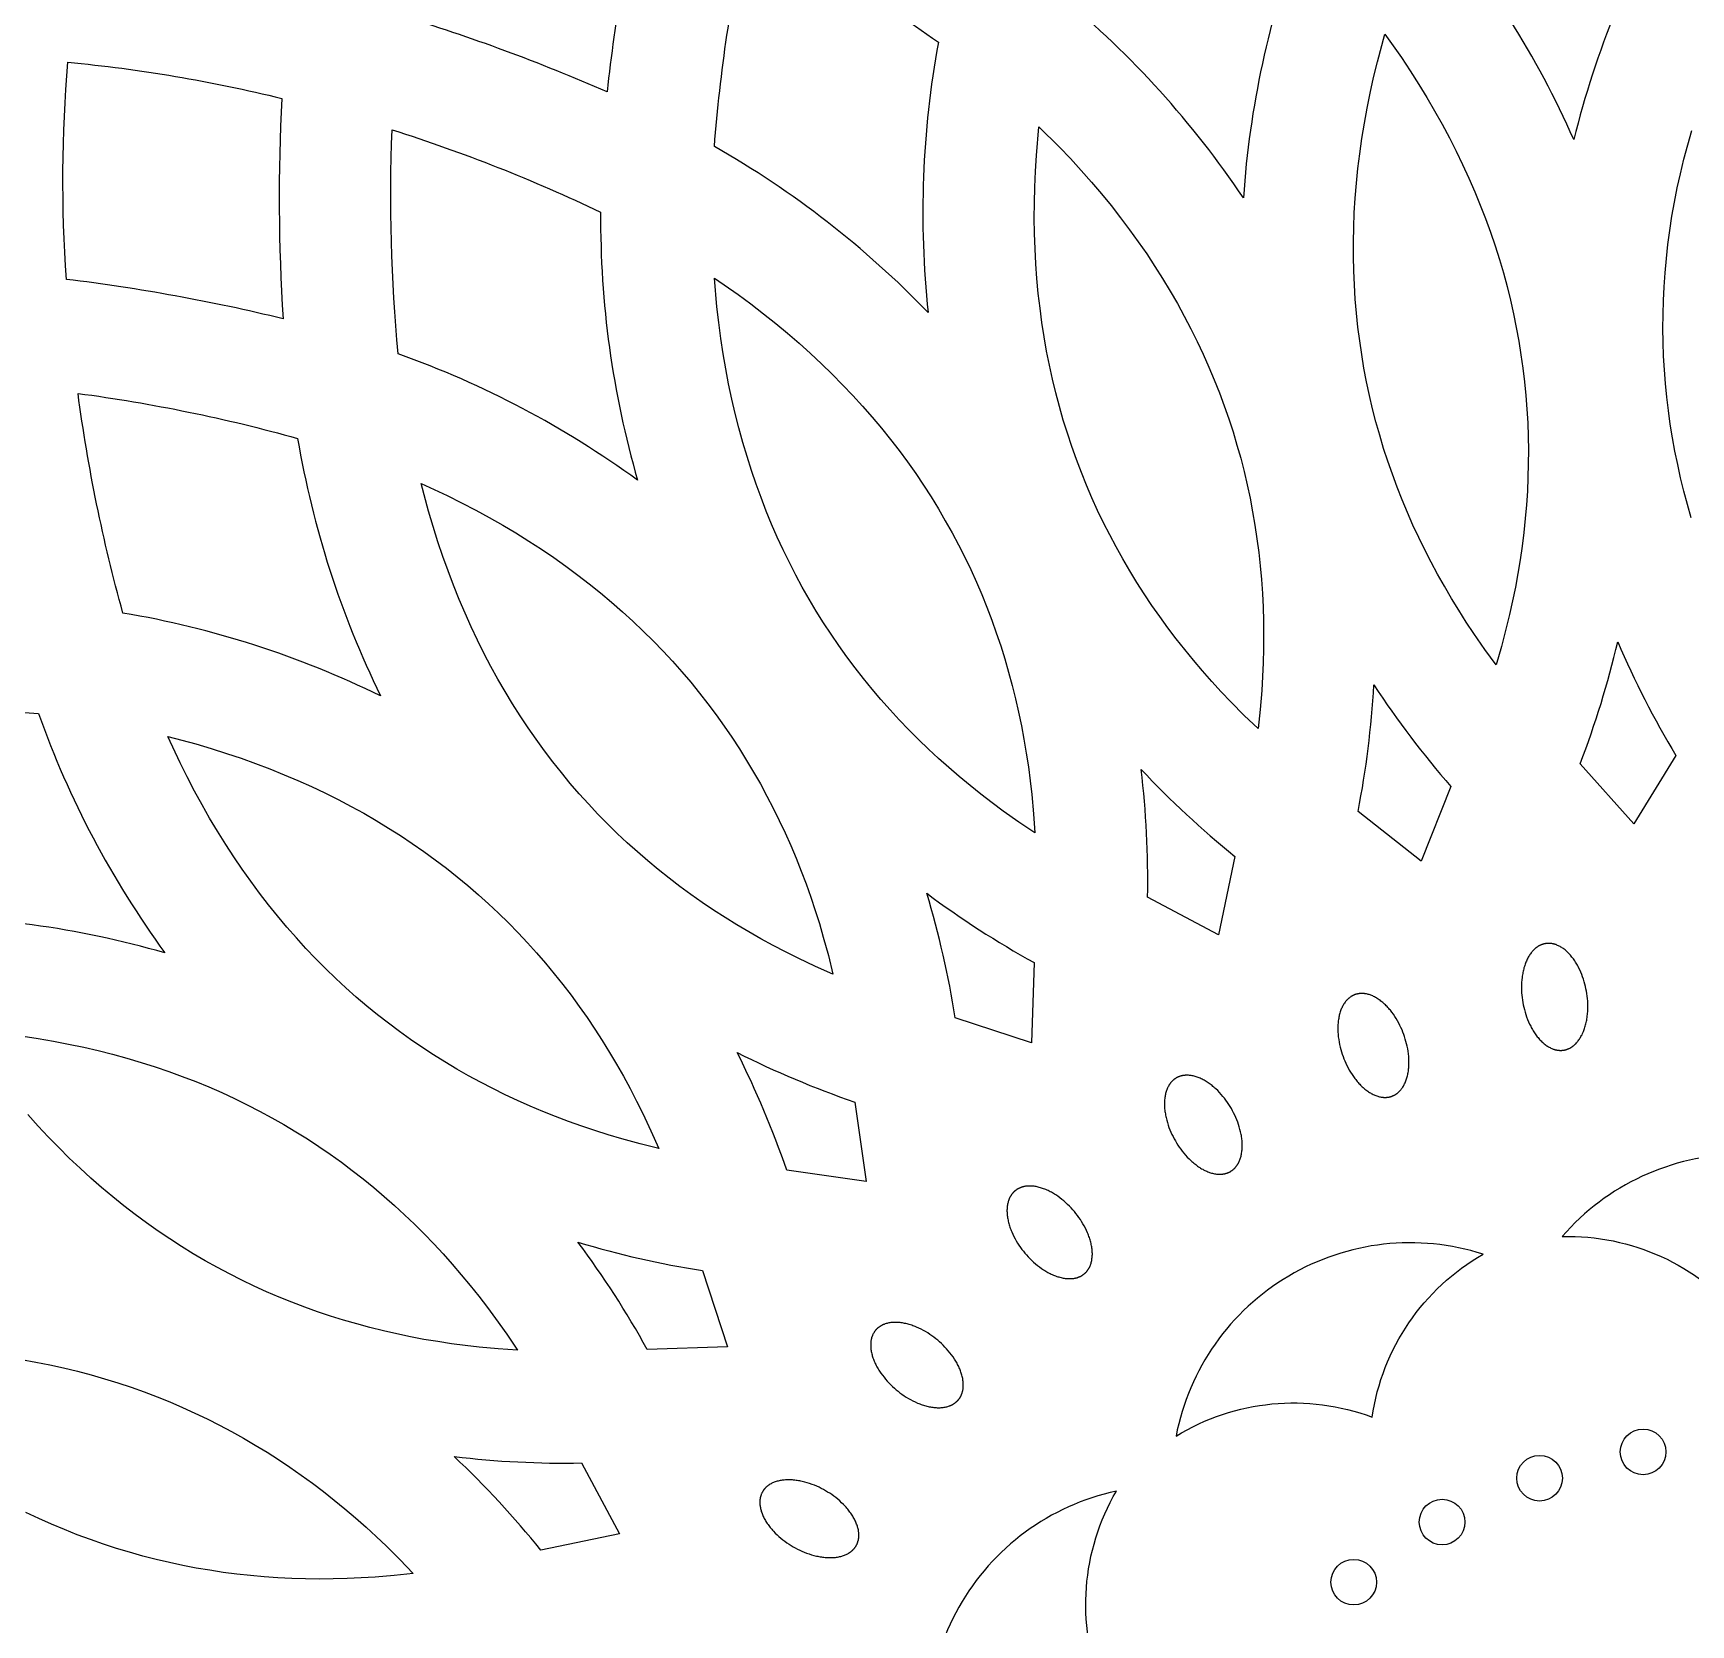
# Model space of a CAD drawing. Extents: x 198 to 1143, y 157 to 1987.
# Drawn here: x 425.1 to 662.8, y 1134.1 to 1362.3 of the extents above; entities that cross this region are included whole.
import ezdxf

# ---------------------------------------------------------------- set-up
doc = ezdxf.new("R2010")
doc.units = 0
doc.layers.get('0').update_dxf_attribs({"linetype": 'CONTINUOUS'})

msp = doc.modelspace()

# ---------------------------------------------------------------- linework, layer by layer
for points in [[(660.65, 1383, 0.072141), (646.01, 1347.06, 0.072141), (625.36, 1379.91, -0.034729), (640.67, 1408.18, -0.034729)], [(606.81, 1376.64, 0.072141), (598.64, 1338.71, 0.072141), (572.6, 1367.48, -0.034729), (582.76, 1397.97, -0.034729)], [(512.72, 1385.02, 0.029232), (507.4, 1353.89, 0.029232), (477.78, 1364.85, -0.037794), (483.39, 1395.48, -0.037794)], [(554.9, 1361.03, 0.072141), (553.44, 1322.26, 0.072141), (522.79, 1346.06, -0.034729), (527.51, 1377.86, -0.034729)], [(460.78, 1352.95, 0.029232), (460.95, 1321.37, 0.029232), (429.88, 1327.02, -0.037794), (430.08, 1358.15, -0.037794)], [(506.48, 1336.65, 0.072141), (511.78, 1298.21, 0.072141), (477.47, 1316.33, -0.034729), (476.59, 1348.46, -0.034729)], [(463.04, 1304.22, 0.072141), (474.93, 1267.29, 0.072141), (437.99, 1279.18, -0.034729), (431.55, 1310.67, -0.034729)], [(660.66, 1258.76), (654.6, 1248.97), (646.92, 1257.56, 0.033861), (652.31, 1275.05, 0.033861)], [(628.4, 1254.29), (624.12, 1243.6), (615.08, 1250.72, 0.033861), (617.35, 1268.88, 0.033861)], [(425.89, 1264.75, 0.072141), (444.01, 1230.44, 0.072141), (405.57, 1235.73, -0.034729), (393.75, 1265.63, -0.034729)], [(597.4, 1244.29), (595.05, 1233.02), (584.9, 1238.46, 0.033861), (583.99, 1256.74, 0.033861)], [(568.62, 1229.06), (568.26, 1217.55), (557.32, 1221.15, 0.033861), (553.24, 1238.99, 0.033861)], [(542.91, 1209.06), (544.55, 1197.66), (533.16, 1199.3, 0.033861), (526.05, 1216.17, 0.033861)], [(670.07, 1178.08, -0.23103), (695.52, 1190.34, 0.450113), (644.34, 1189.78, -0.23103)], [(521.07, 1184.9), (524.67, 1173.96), (513.16, 1173.6, 0.033861), (503.23, 1188.97, 0.033861)], [(617.1, 1163.88, -0.23103), (633.02, 1187.24, 0.450113), (588.98, 1161.16, -0.23103)], [(503.75, 1157.31), (509.2, 1147.16), (497.92, 1144.81, 0.033861), (485.48, 1158.23, 0.033861)], [(578.33, 1125.11, -0.23103), (580.44, 1153.29, 0.450113), (555.33, 1108.69, -0.23103)]]:
    msp.add_lwpolyline(points, format="xyb", close=True)
for points in [[(618.92, 1362.19), (621.29, 1358.82), (622.56, 1356.91), (623.79, 1354.97), (624.94, 1353.09), (626.06, 1351.18), (627.14, 1349.25), (628.18, 1347.31), (629.14, 1345.4), (630.07, 1343.48), (630.96, 1341.54), (631.81, 1339.58), (632.6, 1337.66), (633.35, 1335.73), (634.06, 1333.78), (634.72, 1331.82), (635.34, 1329.89), (635.91, 1327.95), (636.44, 1325.99), (636.93, 1324.03), (637.37, 1322.09), (637.77, 1320.14), (638.13, 1318.18), (638.44, 1316.22), (638.72, 1314.27), (638.95, 1312.31), (639.14, 1310.36), (639.29, 1308.39), (639.4, 1306.44), (639.47, 1304.48), (639.5, 1302.52), (639.49, 1300.56), (639.44, 1298.59), (639.35, 1296.63), (639.22, 1294.67), (639.05, 1292.71), (638.84, 1290.74), (638.6, 1288.78), (638.32, 1286.82), (638, 1284.87), (637.63, 1282.9), (637.24, 1280.94), (636.8, 1278.98), (636.33, 1277.04), (635.63, 1274.38), (634.87, 1271.74), (633.25, 1273.96), (631.69, 1276.22), (630.58, 1277.88), (629.51, 1279.57), (628.46, 1281.28), (627.45, 1283.01), (626.48, 1284.73), (625.54, 1286.48), (624.64, 1288.24), (623.77, 1290.02), (622.94, 1291.8), (622.15, 1293.6), (621.4, 1295.41), (620.68, 1297.24), (620, 1299.08), (619.35, 1300.93), (618.75, 1302.79), (618.18, 1304.67), (617.65, 1306.57), (617.16, 1308.47), (616.71, 1310.39), (616.3, 1312.31), (615.93, 1314.27), (615.6, 1316.23), (615.31, 1318.2), (615.06, 1320.17), (614.84, 1322.19), (614.68, 1324.2), (614.55, 1326.22), (614.46, 1328.25), (614.42, 1330.32), (614.42, 1332.39), (614.46, 1334.47), (614.54, 1336.54), (614.67, 1338.67), (614.85, 1340.8), (615.06, 1342.92), (615.32, 1345.04), (615.63, 1347.23), (615.98, 1349.41), (616.38, 1351.58), (616.82, 1353.74), (617.31, 1355.98), (617.85, 1358.21)], [(569.33, 1348.91), (572.26, 1345.99), (573.84, 1344.33), (575.38, 1342.64), (576.84, 1340.98), (578.27, 1339.3), (579.67, 1337.59), (581.03, 1335.85), (582.31, 1334.14), (583.56, 1332.41), (584.78, 1330.66), (585.96, 1328.88), (587.06, 1327.12), (588.14, 1325.35), (589.17, 1323.55), (590.17, 1321.74), (591.11, 1319.94), (592.01, 1318.13), (592.87, 1316.3), (593.69, 1314.45), (594.46, 1312.61), (595.2, 1310.76), (595.89, 1308.9), (596.54, 1307.02), (597.15, 1305.15), (597.72, 1303.26), (598.25, 1301.37), (598.74, 1299.46), (599.18, 1297.55), (599.59, 1295.63), (599.96, 1293.71), (600.29, 1291.78), (600.58, 1289.83), (600.84, 1287.88), (601.05, 1285.93), (601.22, 1283.97), (601.36, 1282), (601.46, 1280.02), (601.52, 1278.05), (601.54, 1276.07), (601.53, 1274.06), (601.48, 1272.06), (601.39, 1270.06), (601.27, 1268.07), (601.04, 1265.33), (600.75, 1262.6), (598.77, 1264.5), (596.84, 1266.45), (595.46, 1267.9), (594.1, 1269.38), (592.78, 1270.88), (591.48, 1272.4), (590.23, 1273.93), (589, 1275.49), (587.81, 1277.07), (586.64, 1278.67), (585.52, 1280.28), (584.43, 1281.91), (583.37, 1283.57), (582.34, 1285.24), (581.35, 1286.93), (580.4, 1288.65), (579.48, 1290.38), (578.59, 1292.13), (577.74, 1293.9), (576.93, 1295.7), (576.15, 1297.51), (575.42, 1299.33), (574.71, 1301.19), (574.04, 1303.06), (573.41, 1304.95), (572.82, 1306.85), (572.27, 1308.8), (571.75, 1310.76), (571.27, 1312.72), (570.84, 1314.7), (570.43, 1316.73), (570.07, 1318.78), (569.75, 1320.82), (569.48, 1322.88), (569.23, 1325), (569.04, 1327.13), (568.88, 1329.25), (568.77, 1331.39), (568.69, 1333.59), (568.66, 1335.8), (568.67, 1338.01), (568.73, 1340.22), (568.83, 1342.51), (568.97, 1344.8)], [(522.81, 1327.21), (526.19, 1324.85), (528.03, 1323.49), (529.85, 1322.09), (531.58, 1320.71), (533.28, 1319.3), (534.95, 1317.86), (536.59, 1316.38), (538.15, 1314.93), (539.68, 1313.44), (541.18, 1311.92), (542.65, 1310.37), (544.05, 1308.84), (545.41, 1307.28), (546.74, 1305.69), (548.04, 1304.07), (549.28, 1302.47), (550.48, 1300.84), (551.65, 1299.18), (552.78, 1297.51), (553.86, 1295.83), (554.9, 1294.14), (555.9, 1292.42), (556.87, 1290.68), (557.8, 1288.95), (558.69, 1287.19), (559.54, 1285.41), (560.35, 1283.62), (561.12, 1281.82), (561.86, 1280), (562.55, 1278.17), (563.21, 1276.32), (563.84, 1274.46), (564.43, 1272.59), (564.97, 1270.7), (565.49, 1268.8), (565.96, 1266.88), (566.4, 1264.95), (566.81, 1263.02), (567.18, 1261.07), (567.51, 1259.1), (567.81, 1257.12), (568.07, 1255.13), (568.29, 1253.14), (568.54, 1250.41), (568.73, 1247.67), (566.45, 1249.2), (564.21, 1250.78), (562.6, 1251.97), (561.01, 1253.19), (559.44, 1254.44), (557.9, 1255.72), (556.4, 1257.01), (554.92, 1258.32), (553.47, 1259.67), (552.05, 1261.04), (550.66, 1262.44), (549.3, 1263.85), (547.97, 1265.3), (546.67, 1266.77), (545.4, 1268.27), (544.17, 1269.79), (542.96, 1271.33), (541.78, 1272.9), (540.64, 1274.5), (539.53, 1276.13), (538.45, 1277.77), (537.4, 1279.44), (536.38, 1281.15), (535.4, 1282.88), (534.45, 1284.63), (533.55, 1286.4), (532.66, 1288.22), (531.81, 1290.06), (531, 1291.91), (530.23, 1293.79), (529.48, 1295.72), (528.77, 1297.67), (528.1, 1299.63), (527.47, 1301.6), (526.86, 1303.65), (526.29, 1305.71), (525.77, 1307.78), (525.29, 1309.86), (524.83, 1312.02), (524.42, 1314.19), (524.05, 1316.36), (523.72, 1318.55), (523.42, 1320.82), (523.16, 1323.1)], [(480.75, 1297.76), (484.49, 1296.02), (486.55, 1295), (488.58, 1293.95), (490.52, 1292.89), (492.44, 1291.8), (494.34, 1290.66), (496.21, 1289.5), (498, 1288.33), (499.76, 1287.13), (501.51, 1285.9), (503.22, 1284.63), (504.86, 1283.36), (506.48, 1282.06), (508.06, 1280.73), (509.62, 1279.36), (511.12, 1277.99), (512.59, 1276.6), (514.02, 1275.17), (515.43, 1273.72), (516.78, 1272.26), (518.1, 1270.77), (519.39, 1269.25), (520.65, 1267.71), (521.86, 1266.16), (523.04, 1264.58), (524.18, 1262.98), (525.29, 1261.36), (526.37, 1259.72), (527.41, 1258.05), (528.41, 1256.37), (529.38, 1254.67), (530.32, 1252.94), (531.22, 1251.2), (532.09, 1249.43), (532.93, 1247.65), (533.73, 1245.85), (534.5, 1244.02), (535.23, 1242.18), (535.93, 1240.33), (536.6, 1238.45), (537.24, 1236.55), (537.84, 1234.64), (538.41, 1232.72), (539.13, 1230.07), (539.79, 1227.4), (537.28, 1228.52), (534.8, 1229.69), (533, 1230.58), (531.23, 1231.5), (529.47, 1232.46), (527.73, 1233.45), (526.03, 1234.46), (524.34, 1235.5), (522.68, 1236.58), (521.04, 1237.68), (519.43, 1238.81), (517.85, 1239.97), (516.29, 1241.16), (514.75, 1242.39), (513.24, 1243.64), (511.76, 1244.92), (510.3, 1246.24), (508.87, 1247.58), (507.47, 1248.95), (506.09, 1250.36), (504.74, 1251.8), (503.42, 1253.26), (502.12, 1254.76), (500.85, 1256.3), (499.62, 1257.86), (498.41, 1259.44), (497.22, 1261.08), (496.07, 1262.74), (494.95, 1264.43), (493.86, 1266.14), (492.79, 1267.91), (491.75, 1269.7), (490.75, 1271.52), (489.79, 1273.35), (488.84, 1275.27), (487.92, 1277.19), (487.05, 1279.14), (486.21, 1281.11), (485.39, 1283.15), (484.6, 1285.22), (483.86, 1287.3), (483.15, 1289.39), (482.46, 1291.58), (481.82, 1293.78)], [(444.45, 1261.46), (448.44, 1260.4), (450.64, 1259.75), (452.82, 1259.06), (454.92, 1258.36), (457, 1257.61), (459.06, 1256.83), (461.11, 1256), (463.07, 1255.17), (465.02, 1254.29), (466.95, 1253.38), (468.86, 1252.43), (470.7, 1251.46), (472.51, 1250.46), (474.31, 1249.43), (476.08, 1248.35), (477.79, 1247.27), (479.48, 1246.15), (481.14, 1244.99), (482.78, 1243.8), (484.36, 1242.6), (485.92, 1241.36), (487.45, 1240.09), (488.96, 1238.79), (490.42, 1237.47), (491.85, 1236.13), (493.26, 1234.75), (494.64, 1233.34), (495.98, 1231.91), (497.29, 1230.46), (498.58, 1228.97), (499.83, 1227.46), (501.05, 1225.93), (502.24, 1224.37), (503.4, 1222.78), (504.53, 1221.17), (505.64, 1219.53), (506.71, 1217.87), (507.76, 1216.19), (508.77, 1214.49), (509.75, 1212.75), (510.71, 1210.99), (511.64, 1209.21), (512.53, 1207.42), (513.7, 1204.93), (514.81, 1202.42), (512.15, 1203.08), (509.5, 1203.81), (507.58, 1204.37), (505.67, 1204.97), (503.77, 1205.61), (501.88, 1206.28), (500.03, 1206.98), (498.19, 1207.72), (496.37, 1208.48), (494.56, 1209.29), (492.78, 1210.12), (491.02, 1210.99), (489.27, 1211.89), (487.55, 1212.83), (485.85, 1213.8), (484.16, 1214.81), (482.5, 1215.85), (480.86, 1216.92), (479.23, 1218.03), (477.63, 1219.18), (476.06, 1220.36), (474.51, 1221.57), (472.96, 1222.83), (471.45, 1224.12), (469.96, 1225.44), (468.5, 1226.79), (467.04, 1228.19), (465.62, 1229.63), (464.22, 1231.1), (462.86, 1232.59), (461.49, 1234.15), (460.16, 1235.74), (458.86, 1237.35), (457.59, 1238.99), (456.32, 1240.71), (455.08, 1242.45), (453.88, 1244.22), (452.72, 1246.01), (451.55, 1247.88), (450.42, 1249.78), (449.33, 1251.7), (448.27, 1253.63), (447.21, 1255.67), (446.19, 1257.72)], [(644.61, 1216.51), (644.66, 1216.52), (644.71, 1216.53), (644.76, 1216.54), (644.81, 1216.55), (644.86, 1216.57), (644.91, 1216.58), (644.96, 1216.6), (645.02, 1216.61), (645.07, 1216.63), (645.12, 1216.65), (645.17, 1216.67), (645.22, 1216.69), (645.27, 1216.71), (645.32, 1216.74), (645.37, 1216.76), (645.42, 1216.78), (645.47, 1216.81), (645.52, 1216.84), (645.57, 1216.87), (645.62, 1216.9), (645.67, 1216.93), (645.72, 1216.96), (645.77, 1216.99), (645.81, 1217.03), (645.86, 1217.06), (645.91, 1217.1), (645.96, 1217.14), (646.01, 1217.18), (646.1, 1217.26), (646.2, 1217.34), (646.29, 1217.43), (646.38, 1217.53), (646.47, 1217.63), (646.56, 1217.73), (646.64, 1217.84), (646.73, 1217.96), (646.81, 1218.07), (646.89, 1218.2), (646.97, 1218.32), (647.04, 1218.45), (647.12, 1218.59), (647.19, 1218.72), (647.25, 1218.87), (647.32, 1219.01), (647.38, 1219.16), (647.44, 1219.31), (647.5, 1219.47), (647.56, 1219.63), (647.61, 1219.79), (647.66, 1219.96), (647.7, 1220.12), (647.75, 1220.29), (647.78, 1220.47), (647.82, 1220.64), (647.86, 1220.82), (647.89, 1220.99), (647.91, 1221.17), (647.94, 1221.35), (647.98, 1221.72), (648, 1222.08), (648.02, 1222.45), (648.02, 1222.82), (648.02, 1223.18), (648, 1223.54), (647.97, 1223.9), (647.93, 1224.26), (647.88, 1224.61), (647.83, 1224.95), (647.76, 1225.29), (647.69, 1225.63), (647.6, 1225.97), (647.51, 1226.32), (647.4, 1226.67), (647.28, 1227.01), (647.15, 1227.36), (647.01, 1227.7), (646.86, 1228.03), (646.7, 1228.36), (646.62, 1228.52), (646.53, 1228.68), (646.44, 1228.84), (646.35, 1228.99), (646.25, 1229.14), (646.16, 1229.29), (646.06, 1229.43), (645.96, 1229.58), (645.86, 1229.71), (645.75, 1229.85), (645.65, 1229.98), (645.54, 1230.11), (645.43, 1230.23), (645.32, 1230.35), (645.21, 1230.46), (645.1, 1230.57), (644.98, 1230.68), (644.87, 1230.78), (644.75, 1230.88), (644.64, 1230.97), (644.52, 1231.06), (644.4, 1231.14), (644.28, 1231.22), (644.17, 1231.29), (644.05, 1231.36), (643.93, 1231.42), (643.81, 1231.48), (643.69, 1231.53), (643.58, 1231.58), (643.46, 1231.63), (643.4, 1231.65), (643.34, 1231.66), (643.29, 1231.68), (643.23, 1231.7), (643.17, 1231.71), (643.11, 1231.73), (643.06, 1231.74), (643, 1231.75), (642.94, 1231.77), (642.88, 1231.78), (642.83, 1231.78), (642.77, 1231.79), (642.72, 1231.8), (642.66, 1231.8), (642.61, 1231.81), (642.55, 1231.81), (642.5, 1231.81), (642.44, 1231.81), (642.39, 1231.81), (642.34, 1231.81), (642.28, 1231.81), (642.23, 1231.81), (642.18, 1231.81), (642.12, 1231.8), (642.07, 1231.79), (642.02, 1231.79), (641.97, 1231.78), (641.92, 1231.77), (641.87, 1231.76), (641.82, 1231.75), (641.77, 1231.74), (641.72, 1231.73), (641.67, 1231.72), (641.62, 1231.7), (641.57, 1231.69), (641.52, 1231.67), (641.46, 1231.65), (641.41, 1231.63), (641.36, 1231.61), (641.31, 1231.59), (641.26, 1231.57), (641.21, 1231.55), (641.16, 1231.52), (641.11, 1231.5), (641.06, 1231.47), (641.01, 1231.44), (640.96, 1231.42), (640.91, 1231.39), (640.86, 1231.36), (640.81, 1231.32), (640.76, 1231.29), (640.72, 1231.26), (640.67, 1231.22), (640.62, 1231.18), (640.57, 1231.15), (640.52, 1231.11), (640.43, 1231.03), (640.33, 1230.94), (640.24, 1230.85), (640.15, 1230.75), (640.06, 1230.65), (639.97, 1230.55), (639.89, 1230.44), (639.8, 1230.33), (639.72, 1230.21), (639.64, 1230.09), (639.56, 1229.96), (639.49, 1229.83), (639.41, 1229.7), (639.34, 1229.56), (639.28, 1229.42), (639.21, 1229.27), (639.15, 1229.12), (639.09, 1228.97), (639.03, 1228.81), (638.97, 1228.65), (638.92, 1228.49), (638.87, 1228.33), (638.83, 1228.16), (638.79, 1227.99), (638.75, 1227.82), (638.71, 1227.64), (638.68, 1227.47), (638.64, 1227.29), (638.62, 1227.11), (638.59, 1226.93), (638.55, 1226.57), (638.53, 1226.2), (638.51, 1225.83), (638.51, 1225.47), (638.51, 1225.1), (638.53, 1224.74), (638.56, 1224.38), (638.6, 1224.03), (638.65, 1223.68), (638.7, 1223.34), (638.77, 1223), (638.84, 1222.65), (638.93, 1222.31), (639.02, 1221.96), (639.13, 1221.61), (639.25, 1221.27), (639.38, 1220.92), (639.52, 1220.58), (639.67, 1220.25), (639.83, 1219.92), (639.91, 1219.76), (640, 1219.6), (640.09, 1219.45), (640.18, 1219.29), (640.28, 1219.14), (640.37, 1218.99), (640.47, 1218.85), (640.57, 1218.71), (640.67, 1218.57), (640.78, 1218.43), (640.88, 1218.3), (640.99, 1218.18), (641.1, 1218.05), (641.21, 1217.94), (641.32, 1217.82), (641.43, 1217.71), (641.55, 1217.6), (641.66, 1217.5), (641.78, 1217.41), (641.89, 1217.31), (642.01, 1217.23), (642.13, 1217.14), (642.25, 1217.07), (642.36, 1216.99), (642.48, 1216.93), (642.6, 1216.86), (642.72, 1216.8), (642.84, 1216.75), (642.95, 1216.7), (643.07, 1216.66), (643.13, 1216.64), (643.19, 1216.62), (643.25, 1216.6), (643.3, 1216.58), (643.36, 1216.57), (643.42, 1216.55), (643.48, 1216.54), (643.53, 1216.53), (643.59, 1216.52), (643.65, 1216.51), (643.7, 1216.5), (643.76, 1216.49), (643.81, 1216.49), (643.87, 1216.48), (643.92, 1216.48), (643.98, 1216.47), (644.03, 1216.47), (644.09, 1216.47), (644.14, 1216.47), (644.2, 1216.47), (644.25, 1216.47), (644.3, 1216.47), (644.35, 1216.48), (644.41, 1216.48), (644.46, 1216.49), (644.51, 1216.49), (644.56, 1216.5)], [(619.93, 1209.9), (619.98, 1209.92), (620.03, 1209.93), (620.07, 1209.95), (620.12, 1209.98), (620.17, 1210), (620.22, 1210.02), (620.26, 1210.04), (620.31, 1210.07), (620.36, 1210.1), (620.4, 1210.12), (620.45, 1210.15), (620.5, 1210.18), (620.54, 1210.21), (620.59, 1210.24), (620.63, 1210.27), (620.68, 1210.31), (620.72, 1210.34), (620.77, 1210.38), (620.81, 1210.41), (620.85, 1210.45), (620.9, 1210.49), (620.94, 1210.53), (620.98, 1210.57), (621.03, 1210.61), (621.07, 1210.66), (621.11, 1210.7), (621.15, 1210.75), (621.19, 1210.79), (621.27, 1210.89), (621.35, 1210.99), (621.42, 1211.1), (621.49, 1211.21), (621.57, 1211.32), (621.63, 1211.44), (621.7, 1211.56), (621.76, 1211.69), (621.82, 1211.82), (621.88, 1211.95), (621.94, 1212.09), (621.99, 1212.23), (622.04, 1212.38), (622.08, 1212.53), (622.12, 1212.68), (622.16, 1212.83), (622.2, 1212.99), (622.23, 1213.15), (622.26, 1213.31), (622.29, 1213.48), (622.31, 1213.65), (622.33, 1213.82), (622.35, 1213.99), (622.36, 1214.17), (622.37, 1214.34), (622.37, 1214.52), (622.38, 1214.7), (622.38, 1214.88), (622.37, 1215.06), (622.36, 1215.24), (622.34, 1215.61), (622.3, 1215.97), (622.26, 1216.34), (622.2, 1216.7), (622.12, 1217.06), (622.04, 1217.41), (621.95, 1217.76), (621.85, 1218.1), (621.75, 1218.44), (621.63, 1218.76), (621.51, 1219.09), (621.38, 1219.41), (621.23, 1219.74), (621.08, 1220.06), (620.91, 1220.39), (620.74, 1220.71), (620.55, 1221.02), (620.35, 1221.33), (620.15, 1221.64), (619.93, 1221.93), (619.82, 1222.07), (619.71, 1222.22), (619.59, 1222.35), (619.47, 1222.49), (619.36, 1222.62), (619.23, 1222.75), (619.11, 1222.88), (618.99, 1223), (618.87, 1223.12), (618.74, 1223.23), (618.61, 1223.34), (618.48, 1223.45), (618.36, 1223.55), (618.23, 1223.65), (618.1, 1223.74), (617.97, 1223.83), (617.84, 1223.91), (617.71, 1223.99), (617.57, 1224.07), (617.44, 1224.14), (617.31, 1224.21), (617.18, 1224.27), (617.05, 1224.32), (616.93, 1224.37), (616.8, 1224.42), (616.67, 1224.46), (616.54, 1224.5), (616.42, 1224.53), (616.29, 1224.56), (616.17, 1224.58), (616.11, 1224.59), (616.05, 1224.6), (615.99, 1224.61), (615.93, 1224.61), (615.87, 1224.62), (615.81, 1224.62), (615.75, 1224.63), (615.69, 1224.63), (615.64, 1224.63), (615.58, 1224.63), (615.52, 1224.63), (615.47, 1224.63), (615.41, 1224.62), (615.35, 1224.62), (615.3, 1224.61), (615.24, 1224.61), (615.19, 1224.6), (615.14, 1224.59), (615.08, 1224.58), (615.03, 1224.57), (614.98, 1224.56), (614.93, 1224.55), (614.88, 1224.54), (614.83, 1224.52), (614.78, 1224.51), (614.73, 1224.49), (614.68, 1224.48), (614.63, 1224.46), (614.58, 1224.44), (614.53, 1224.42), (614.49, 1224.4), (614.44, 1224.38), (614.39, 1224.36), (614.34, 1224.34), (614.3, 1224.31), (614.25, 1224.29), (614.2, 1224.26), (614.16, 1224.23), (614.11, 1224.21), (614.06, 1224.18), (614.02, 1224.15), (613.97, 1224.12), (613.93, 1224.08), (613.88, 1224.05), (613.84, 1224.02), (613.79, 1223.98), (613.75, 1223.94), (613.7, 1223.91), (613.66, 1223.87), (613.62, 1223.83), (613.58, 1223.78), (613.53, 1223.74), (613.49, 1223.7), (613.45, 1223.65), (613.41, 1223.61), (613.37, 1223.56), (613.29, 1223.47), (613.21, 1223.37), (613.14, 1223.26), (613.06, 1223.15), (612.99, 1223.04), (612.92, 1222.92), (612.86, 1222.8), (612.8, 1222.67), (612.74, 1222.54), (612.68, 1222.41), (612.62, 1222.27), (612.57, 1222.13), (612.52, 1221.98), (612.48, 1221.83), (612.43, 1221.68), (612.39, 1221.53), (612.36, 1221.37), (612.33, 1221.21), (612.3, 1221.04), (612.27, 1220.88), (612.25, 1220.71), (612.23, 1220.54), (612.21, 1220.36), (612.2, 1220.19), (612.19, 1220.01), (612.18, 1219.84), (612.18, 1219.66), (612.18, 1219.48), (612.19, 1219.3), (612.19, 1219.11), (612.22, 1218.75), (612.25, 1218.39), (612.3, 1218.02), (612.36, 1217.66), (612.43, 1217.3), (612.51, 1216.95), (612.61, 1216.6), (612.7, 1216.25), (612.81, 1215.92), (612.92, 1215.59), (613.05, 1215.27), (613.18, 1214.95), (613.32, 1214.62), (613.48, 1214.3), (613.65, 1213.97), (613.82, 1213.65), (614.01, 1213.34), (614.21, 1213.02), (614.41, 1212.72), (614.63, 1212.43), (614.74, 1212.28), (614.85, 1212.14), (614.97, 1212), (615.08, 1211.87), (615.2, 1211.74), (615.32, 1211.61), (615.45, 1211.48), (615.57, 1211.36), (615.69, 1211.24), (615.82, 1211.13), (615.95, 1211.02), (616.07, 1210.91), (616.2, 1210.81), (616.33, 1210.71), (616.46, 1210.62), (616.59, 1210.53), (616.72, 1210.44), (616.85, 1210.36), (616.98, 1210.29), (617.11, 1210.22), (617.24, 1210.15), (617.37, 1210.09), (617.5, 1210.03), (617.63, 1209.98), (617.76, 1209.94), (617.89, 1209.89), (618.01, 1209.86), (618.14, 1209.83), (618.26, 1209.8), (618.39, 1209.77), (618.45, 1209.76), (618.51, 1209.76), (618.57, 1209.75), (618.63, 1209.74), (618.69, 1209.74), (618.75, 1209.73), (618.81, 1209.73), (618.86, 1209.73), (618.92, 1209.73), (618.98, 1209.73), (619.04, 1209.73), (619.09, 1209.73), (619.15, 1209.73), (619.2, 1209.74), (619.26, 1209.74), (619.31, 1209.75), (619.37, 1209.76), (619.42, 1209.77), (619.47, 1209.77), (619.53, 1209.78), (619.58, 1209.8), (619.63, 1209.81), (619.68, 1209.82), (619.73, 1209.83), (619.78, 1209.85), (619.83, 1209.86), (619.88, 1209.88)], [(596.77, 1199.1), (596.82, 1199.12), (596.86, 1199.15), (596.9, 1199.18), (596.95, 1199.21), (596.99, 1199.24), (597.03, 1199.27), (597.07, 1199.3), (597.12, 1199.33), (597.16, 1199.37), (597.2, 1199.4), (597.24, 1199.44), (597.28, 1199.48), (597.32, 1199.51), (597.36, 1199.55), (597.4, 1199.59), (597.44, 1199.63), (597.47, 1199.67), (597.51, 1199.72), (597.55, 1199.76), (597.59, 1199.81), (597.62, 1199.85), (597.66, 1199.9), (597.69, 1199.95), (597.73, 1200), (597.76, 1200.05), (597.79, 1200.1), (597.82, 1200.15), (597.86, 1200.2), (597.92, 1200.31), (597.98, 1200.42), (598.03, 1200.54), (598.09, 1200.66), (598.14, 1200.78), (598.18, 1200.91), (598.23, 1201.04), (598.27, 1201.18), (598.3, 1201.32), (598.34, 1201.46), (598.37, 1201.61), (598.39, 1201.75), (598.42, 1201.91), (598.43, 1202.06), (598.45, 1202.22), (598.46, 1202.38), (598.47, 1202.54), (598.47, 1202.7), (598.48, 1202.87), (598.47, 1203.04), (598.47, 1203.21), (598.45, 1203.38), (598.44, 1203.55), (598.42, 1203.73), (598.4, 1203.9), (598.38, 1204.08), (598.35, 1204.25), (598.32, 1204.43), (598.28, 1204.61), (598.24, 1204.79), (598.15, 1205.14), (598.05, 1205.49), (597.94, 1205.84), (597.82, 1206.19), (597.69, 1206.53), (597.55, 1206.87), (597.4, 1207.19), (597.24, 1207.51), (597.08, 1207.82), (596.91, 1208.13), (596.73, 1208.42), (596.55, 1208.72), (596.35, 1209.02), (596.14, 1209.31), (595.92, 1209.6), (595.69, 1209.88), (595.45, 1210.16), (595.2, 1210.43), (594.95, 1210.7), (594.68, 1210.95), (594.55, 1211.07), (594.41, 1211.19), (594.28, 1211.31), (594.14, 1211.42), (594, 1211.53), (593.86, 1211.64), (593.71, 1211.74), (593.57, 1211.84), (593.43, 1211.93), (593.28, 1212.02), (593.14, 1212.11), (593, 1212.19), (592.85, 1212.27), (592.71, 1212.34), (592.56, 1212.41), (592.42, 1212.48), (592.28, 1212.54), (592.13, 1212.6), (591.99, 1212.65), (591.85, 1212.69), (591.71, 1212.74), (591.57, 1212.77), (591.43, 1212.81), (591.3, 1212.83), (591.16, 1212.86), (591.03, 1212.88), (590.9, 1212.89), (590.77, 1212.9), (590.65, 1212.91), (590.52, 1212.91), (590.46, 1212.91), (590.4, 1212.91), (590.34, 1212.9), (590.28, 1212.9), (590.22, 1212.89), (590.16, 1212.89), (590.1, 1212.88), (590.04, 1212.87), (589.99, 1212.86), (589.93, 1212.85), (589.87, 1212.84), (589.82, 1212.83), (589.76, 1212.82), (589.71, 1212.8), (589.66, 1212.79), (589.6, 1212.77), (589.55, 1212.76), (589.5, 1212.74), (589.45, 1212.72), (589.4, 1212.7), (589.35, 1212.68), (589.3, 1212.66), (589.25, 1212.64), (589.21, 1212.62), (589.16, 1212.59), (589.11, 1212.57), (589.07, 1212.54), (589.02, 1212.52), (588.98, 1212.49), (588.93, 1212.47), (588.89, 1212.44), (588.85, 1212.41), (588.8, 1212.38), (588.76, 1212.35), (588.72, 1212.32), (588.68, 1212.28), (588.64, 1212.25), (588.6, 1212.22), (588.55, 1212.18), (588.51, 1212.14), (588.47, 1212.11), (588.43, 1212.07), (588.4, 1212.03), (588.36, 1211.99), (588.32, 1211.94), (588.28, 1211.9), (588.24, 1211.86), (588.21, 1211.81), (588.17, 1211.77), (588.14, 1211.72), (588.1, 1211.67), (588.07, 1211.62), (588.03, 1211.57), (588, 1211.52), (587.97, 1211.47), (587.94, 1211.42), (587.88, 1211.31), (587.82, 1211.2), (587.76, 1211.08), (587.71, 1210.96), (587.66, 1210.83), (587.61, 1210.71), (587.57, 1210.57), (587.53, 1210.44), (587.49, 1210.3), (587.46, 1210.16), (587.43, 1210.01), (587.4, 1209.86), (587.38, 1209.71), (587.36, 1209.56), (587.34, 1209.4), (587.33, 1209.24), (587.32, 1209.08), (587.32, 1208.92), (587.32, 1208.75), (587.32, 1208.58), (587.33, 1208.41), (587.34, 1208.24), (587.35, 1208.07), (587.37, 1207.89), (587.39, 1207.72), (587.42, 1207.54), (587.45, 1207.37), (587.48, 1207.19), (587.51, 1207.01), (587.55, 1206.83), (587.64, 1206.48), (587.74, 1206.12), (587.85, 1205.77), (587.97, 1205.43), (588.1, 1205.09), (588.25, 1204.75), (588.4, 1204.42), (588.55, 1204.1), (588.71, 1203.79), (588.88, 1203.49), (589.06, 1203.2), (589.25, 1202.9), (589.45, 1202.6), (589.66, 1202.31), (589.88, 1202.02), (590.1, 1201.74), (590.34, 1201.46), (590.59, 1201.18), (590.85, 1200.92), (591.11, 1200.67), (591.25, 1200.55), (591.38, 1200.43), (591.52, 1200.31), (591.66, 1200.2), (591.8, 1200.09), (591.94, 1199.98), (592.08, 1199.88), (592.22, 1199.78), (592.37, 1199.69), (592.51, 1199.6), (592.65, 1199.51), (592.8, 1199.43), (592.94, 1199.35), (593.09, 1199.27), (593.23, 1199.2), (593.38, 1199.14), (593.52, 1199.08), (593.66, 1199.02), (593.8, 1198.97), (593.94, 1198.92), (594.08, 1198.88), (594.22, 1198.85), (594.36, 1198.81), (594.5, 1198.78), (594.63, 1198.76), (594.76, 1198.74), (594.89, 1198.73), (595.02, 1198.72), (595.15, 1198.71), (595.27, 1198.71), (595.34, 1198.71), (595.4, 1198.71), (595.46, 1198.72), (595.52, 1198.72), (595.58, 1198.73), (595.64, 1198.73), (595.69, 1198.74), (595.75, 1198.75), (595.81, 1198.76), (595.87, 1198.77), (595.92, 1198.78), (595.98, 1198.79), (596.03, 1198.8), (596.08, 1198.82), (596.14, 1198.83), (596.19, 1198.85), (596.24, 1198.86), (596.29, 1198.88), (596.35, 1198.9), (596.4, 1198.92), (596.44, 1198.94), (596.49, 1198.96), (596.54, 1198.98), (596.59, 1199), (596.64, 1199.03), (596.68, 1199.05), (596.73, 1199.07)], [(575.84, 1184.44), (575.88, 1184.48), (575.92, 1184.51), (575.96, 1184.55), (575.99, 1184.58), (576.03, 1184.62), (576.07, 1184.66), (576.1, 1184.69), (576.14, 1184.73), (576.17, 1184.77), (576.21, 1184.82), (576.24, 1184.86), (576.28, 1184.9), (576.31, 1184.95), (576.34, 1184.99), (576.37, 1185.04), (576.4, 1185.08), (576.43, 1185.13), (576.46, 1185.18), (576.49, 1185.23), (576.52, 1185.28), (576.55, 1185.33), (576.57, 1185.38), (576.6, 1185.44), (576.62, 1185.49), (576.65, 1185.55), (576.67, 1185.6), (576.7, 1185.66), (576.72, 1185.72), (576.76, 1185.83), (576.8, 1185.96), (576.83, 1186.08), (576.86, 1186.21), (576.89, 1186.34), (576.91, 1186.47), (576.93, 1186.61), (576.95, 1186.75), (576.96, 1186.89), (576.97, 1187.04), (576.98, 1187.19), (576.98, 1187.34), (576.97, 1187.49), (576.96, 1187.65), (576.95, 1187.81), (576.94, 1187.96), (576.92, 1188.13), (576.89, 1188.29), (576.86, 1188.45), (576.83, 1188.62), (576.8, 1188.78), (576.76, 1188.95), (576.71, 1189.12), (576.66, 1189.29), (576.61, 1189.45), (576.56, 1189.62), (576.5, 1189.79), (576.44, 1189.96), (576.37, 1190.13), (576.3, 1190.3), (576.15, 1190.63), (575.99, 1190.96), (575.82, 1191.29), (575.64, 1191.61), (575.45, 1191.92), (575.26, 1192.23), (575.05, 1192.52), (574.84, 1192.81), (574.63, 1193.09), (574.41, 1193.36), (574.18, 1193.62), (573.95, 1193.88), (573.7, 1194.14), (573.44, 1194.39), (573.18, 1194.63), (572.9, 1194.88), (572.62, 1195.11), (572.33, 1195.33), (572.03, 1195.55), (571.73, 1195.75), (571.57, 1195.85), (571.42, 1195.94), (571.26, 1196.03), (571.11, 1196.12), (570.95, 1196.2), (570.79, 1196.28), (570.63, 1196.36), (570.48, 1196.43), (570.32, 1196.5), (570.16, 1196.57), (570, 1196.63), (569.85, 1196.68), (569.69, 1196.73), (569.54, 1196.78), (569.38, 1196.83), (569.23, 1196.86), (569.08, 1196.9), (568.93, 1196.93), (568.78, 1196.96), (568.63, 1196.98), (568.49, 1196.99), (568.35, 1197.01), (568.2, 1197.02), (568.07, 1197.02), (567.93, 1197.02), (567.8, 1197.01), (567.66, 1197.01), (567.54, 1196.99), (567.41, 1196.98), (567.29, 1196.96), (567.23, 1196.95), (567.17, 1196.93), (567.11, 1196.92), (567.05, 1196.9), (566.99, 1196.89), (566.93, 1196.87), (566.88, 1196.86), (566.82, 1196.84), (566.77, 1196.82), (566.71, 1196.8), (566.66, 1196.78), (566.61, 1196.76), (566.56, 1196.73), (566.51, 1196.71), (566.46, 1196.69), (566.41, 1196.66), (566.36, 1196.64), (566.31, 1196.61), (566.26, 1196.59), (566.22, 1196.56), (566.17, 1196.53), (566.13, 1196.5), (566.09, 1196.47), (566.04, 1196.44), (566, 1196.41), (565.96, 1196.38), (565.92, 1196.35), (565.88, 1196.31), (565.84, 1196.28), (565.8, 1196.25), (565.76, 1196.21), (565.73, 1196.18), (565.69, 1196.14), (565.65, 1196.1), (565.62, 1196.06), (565.58, 1196.02), (565.55, 1195.98), (565.51, 1195.94), (565.48, 1195.9), (565.44, 1195.85), (565.41, 1195.81), (565.38, 1195.77), (565.35, 1195.72), (565.32, 1195.67), (565.29, 1195.63), (565.26, 1195.58), (565.23, 1195.53), (565.2, 1195.48), (565.17, 1195.42), (565.15, 1195.37), (565.12, 1195.32), (565.09, 1195.27), (565.07, 1195.21), (565.05, 1195.15), (565.02, 1195.1), (565, 1195.04), (564.96, 1194.92), (564.92, 1194.8), (564.89, 1194.68), (564.86, 1194.55), (564.83, 1194.42), (564.81, 1194.28), (564.79, 1194.15), (564.77, 1194.01), (564.76, 1193.86), (564.75, 1193.72), (564.74, 1193.57), (564.74, 1193.42), (564.75, 1193.26), (564.76, 1193.11), (564.77, 1192.95), (564.78, 1192.79), (564.8, 1192.63), (564.83, 1192.47), (564.86, 1192.31), (564.89, 1192.14), (564.92, 1191.97), (564.96, 1191.81), (565.01, 1191.64), (565.06, 1191.47), (565.11, 1191.3), (565.16, 1191.13), (565.22, 1190.96), (565.28, 1190.8), (565.35, 1190.63), (565.42, 1190.46), (565.57, 1190.12), (565.73, 1189.79), (565.9, 1189.47), (566.08, 1189.15), (566.27, 1188.83), (566.46, 1188.53), (566.67, 1188.23), (566.88, 1187.94), (567.09, 1187.67), (567.31, 1187.4), (567.54, 1187.14), (567.77, 1186.88), (568.02, 1186.62), (568.28, 1186.37), (568.54, 1186.12), (568.82, 1185.88), (569.1, 1185.65), (569.39, 1185.42), (569.69, 1185.21), (569.99, 1185.01), (570.15, 1184.91), (570.3, 1184.82), (570.46, 1184.72), (570.61, 1184.64), (570.77, 1184.55), (570.93, 1184.47), (571.09, 1184.4), (571.24, 1184.32), (571.4, 1184.26), (571.56, 1184.19), (571.71, 1184.13), (571.87, 1184.07), (572.03, 1184.02), (572.18, 1183.98), (572.34, 1183.93), (572.49, 1183.89), (572.64, 1183.86), (572.79, 1183.83), (572.94, 1183.8), (573.09, 1183.78), (573.23, 1183.76), (573.37, 1183.75), (573.51, 1183.74), (573.65, 1183.74), (573.79, 1183.74), (573.92, 1183.74), (574.06, 1183.75), (574.18, 1183.76), (574.31, 1183.78), (574.43, 1183.8), (574.49, 1183.81), (574.55, 1183.82), (574.61, 1183.84), (574.67, 1183.85), (574.73, 1183.87), (574.79, 1183.88), (574.84, 1183.9), (574.9, 1183.92), (574.95, 1183.94), (575.01, 1183.96), (575.06, 1183.98), (575.11, 1184), (575.16, 1184.02), (575.21, 1184.05), (575.26, 1184.07), (575.31, 1184.09), (575.36, 1184.12), (575.41, 1184.14), (575.46, 1184.17), (575.5, 1184.2), (575.55, 1184.23), (575.59, 1184.26), (575.63, 1184.29), (575.68, 1184.32), (575.72, 1184.35), (575.76, 1184.38), (575.8, 1184.41)], [(557.77, 1166.37), (557.81, 1166.41), (557.84, 1166.45), (557.87, 1166.5), (557.9, 1166.54), (557.93, 1166.58), (557.96, 1166.62), (557.99, 1166.67), (558.02, 1166.71), (558.04, 1166.76), (558.07, 1166.81), (558.1, 1166.85), (558.12, 1166.9), (558.15, 1166.95), (558.17, 1167), (558.19, 1167.05), (558.22, 1167.1), (558.24, 1167.16), (558.26, 1167.21), (558.28, 1167.26), (558.3, 1167.32), (558.31, 1167.37), (558.33, 1167.43), (558.35, 1167.49), (558.36, 1167.54), (558.38, 1167.6), (558.39, 1167.66), (558.4, 1167.72), (558.42, 1167.78), (558.44, 1167.91), (558.45, 1168.03), (558.46, 1168.16), (558.47, 1168.29), (558.48, 1168.43), (558.48, 1168.56), (558.47, 1168.7), (558.46, 1168.84), (558.45, 1168.98), (558.43, 1169.13), (558.41, 1169.28), (558.39, 1169.42), (558.36, 1169.57), (558.32, 1169.73), (558.28, 1169.88), (558.24, 1170.03), (558.19, 1170.19), (558.14, 1170.34), (558.08, 1170.5), (558.02, 1170.66), (557.96, 1170.81), (557.89, 1170.97), (557.82, 1171.13), (557.74, 1171.29), (557.66, 1171.44), (557.58, 1171.6), (557.49, 1171.76), (557.4, 1171.91), (557.31, 1172.07), (557.21, 1172.22), (557.01, 1172.52), (556.79, 1172.82), (556.57, 1173.11), (556.33, 1173.4), (556.09, 1173.67), (555.85, 1173.94), (555.59, 1174.2), (555.34, 1174.44), (555.08, 1174.68), (554.82, 1174.91), (554.55, 1175.12), (554.27, 1175.34), (553.98, 1175.55), (553.69, 1175.75), (553.38, 1175.95), (553.07, 1176.14), (552.75, 1176.32), (552.42, 1176.49), (552.09, 1176.65), (551.76, 1176.8), (551.59, 1176.87), (551.42, 1176.93), (551.25, 1176.99), (551.08, 1177.05), (550.91, 1177.11), (550.74, 1177.16), (550.58, 1177.21), (550.41, 1177.25), (550.24, 1177.29), (550.07, 1177.33), (549.91, 1177.36), (549.75, 1177.39), (549.58, 1177.41), (549.42, 1177.43), (549.26, 1177.45), (549.11, 1177.46), (548.95, 1177.47), (548.8, 1177.47), (548.65, 1177.47), (548.5, 1177.47), (548.35, 1177.46), (548.21, 1177.45), (548.07, 1177.43), (547.93, 1177.41), (547.8, 1177.39), (547.67, 1177.36), (547.54, 1177.33), (547.41, 1177.29), (547.29, 1177.25), (547.18, 1177.21), (547.12, 1177.19), (547.06, 1177.17), (547, 1177.15), (546.95, 1177.12), (546.9, 1177.1), (546.84, 1177.07), (546.79, 1177.04), (546.74, 1177.02), (546.69, 1176.99), (546.64, 1176.96), (546.59, 1176.93), (546.54, 1176.9), (546.5, 1176.87), (546.45, 1176.84), (546.4, 1176.8), (546.36, 1176.77), (546.32, 1176.74), (546.27, 1176.7), (546.23, 1176.67), (546.19, 1176.63), (546.15, 1176.6), (546.11, 1176.56), (546.08, 1176.53), (546.04, 1176.49), (546, 1176.45), (545.97, 1176.41), (545.93, 1176.38), (545.9, 1176.34), (545.87, 1176.3), (545.84, 1176.26), (545.8, 1176.21), (545.77, 1176.17), (545.74, 1176.13), (545.71, 1176.09), (545.69, 1176.04), (545.66, 1176), (545.63, 1175.95), (545.6, 1175.9), (545.58, 1175.86), (545.55, 1175.81), (545.53, 1175.76), (545.5, 1175.71), (545.48, 1175.66), (545.46, 1175.61), (545.44, 1175.55), (545.42, 1175.5), (545.4, 1175.45), (545.38, 1175.39), (545.36, 1175.34), (545.34, 1175.28), (545.33, 1175.22), (545.31, 1175.17), (545.3, 1175.11), (545.28, 1175.05), (545.27, 1174.99), (545.26, 1174.93), (545.24, 1174.81), (545.22, 1174.68), (545.21, 1174.55), (545.2, 1174.42), (545.2, 1174.29), (545.2, 1174.15), (545.2, 1174.01), (545.21, 1173.87), (545.22, 1173.73), (545.24, 1173.58), (545.26, 1173.43), (545.29, 1173.29), (545.32, 1173.14), (545.35, 1172.98), (545.39, 1172.83), (545.43, 1172.68), (545.48, 1172.52), (545.53, 1172.37), (545.59, 1172.21), (545.65, 1172.05), (545.71, 1171.9), (545.78, 1171.74), (545.86, 1171.58), (545.93, 1171.42), (546.01, 1171.27), (546.1, 1171.11), (546.18, 1170.95), (546.27, 1170.8), (546.37, 1170.64), (546.46, 1170.49), (546.67, 1170.19), (546.88, 1169.89), (547.11, 1169.6), (547.34, 1169.31), (547.58, 1169.04), (547.83, 1168.77), (548.08, 1168.51), (548.34, 1168.27), (548.6, 1168.03), (548.86, 1167.81), (549.13, 1167.59), (549.4, 1167.37), (549.69, 1167.16), (549.99, 1166.96), (550.29, 1166.76), (550.61, 1166.57), (550.93, 1166.39), (551.25, 1166.22), (551.58, 1166.06), (551.92, 1165.91), (552.08, 1165.85), (552.25, 1165.78), (552.42, 1165.72), (552.59, 1165.66), (552.76, 1165.6), (552.93, 1165.55), (553.1, 1165.5), (553.27, 1165.46), (553.43, 1165.42), (553.6, 1165.38), (553.76, 1165.35), (553.93, 1165.32), (554.09, 1165.3), (554.25, 1165.28), (554.41, 1165.26), (554.57, 1165.25), (554.72, 1165.24), (554.88, 1165.24), (555.03, 1165.24), (555.17, 1165.24), (555.32, 1165.25), (555.46, 1165.26), (555.6, 1165.28), (555.74, 1165.3), (555.88, 1165.32), (556.01, 1165.35), (556.13, 1165.38), (556.26, 1165.42), (556.38, 1165.46), (556.5, 1165.5), (556.56, 1165.52), (556.61, 1165.54), (556.67, 1165.57), (556.72, 1165.59), (556.78, 1165.62), (556.83, 1165.64), (556.88, 1165.67), (556.93, 1165.7), (556.99, 1165.72), (557.03, 1165.75), (557.08, 1165.78), (557.13, 1165.81), (557.18, 1165.84), (557.22, 1165.87), (557.27, 1165.91), (557.31, 1165.94), (557.36, 1165.97), (557.4, 1166.01), (557.44, 1166.04), (557.48, 1166.08), (557.52, 1166.11), (557.56, 1166.15), (557.6, 1166.18), (557.63, 1166.22), (557.67, 1166.26), (557.7, 1166.3), (557.74, 1166.34)], [(543.12, 1145.44), (543.14, 1145.49), (543.17, 1145.53), (543.19, 1145.58), (543.21, 1145.63), (543.24, 1145.67), (543.26, 1145.72), (543.28, 1145.77), (543.3, 1145.82), (543.32, 1145.87), (543.33, 1145.92), (543.35, 1145.97), (543.37, 1146.02), (543.38, 1146.08), (543.4, 1146.13), (543.41, 1146.18), (543.43, 1146.24), (543.44, 1146.29), (543.45, 1146.35), (543.46, 1146.41), (543.47, 1146.46), (543.48, 1146.52), (543.48, 1146.58), (543.49, 1146.64), (543.49, 1146.7), (543.5, 1146.76), (543.5, 1146.82), (543.5, 1146.88), (543.51, 1146.94), (543.5, 1147.07), (543.5, 1147.19), (543.49, 1147.32), (543.47, 1147.45), (543.45, 1147.59), (543.43, 1147.72), (543.4, 1147.86), (543.37, 1147.99), (543.33, 1148.13), (543.29, 1148.27), (543.24, 1148.41), (543.19, 1148.55), (543.14, 1148.7), (543.08, 1148.84), (543.01, 1148.98), (542.94, 1149.13), (542.87, 1149.27), (542.79, 1149.42), (542.71, 1149.56), (542.62, 1149.7), (542.53, 1149.85), (542.43, 1149.99), (542.34, 1150.13), (542.23, 1150.28), (542.13, 1150.42), (542.02, 1150.56), (541.9, 1150.7), (541.79, 1150.83), (541.67, 1150.97), (541.55, 1151.1), (541.29, 1151.37), (541.03, 1151.62), (540.76, 1151.87), (540.48, 1152.11), (540.2, 1152.34), (539.91, 1152.56), (539.61, 1152.77), (539.32, 1152.97), (539.02, 1153.15), (538.72, 1153.33), (538.42, 1153.5), (538.11, 1153.66), (537.79, 1153.82), (537.46, 1153.97), (537.13, 1154.11), (536.79, 1154.24), (536.44, 1154.36), (536.09, 1154.48), (535.74, 1154.58), (535.38, 1154.66), (535.2, 1154.7), (535.03, 1154.74), (534.85, 1154.77), (534.67, 1154.8), (534.5, 1154.82), (534.32, 1154.84), (534.15, 1154.86), (533.98, 1154.88), (533.8, 1154.89), (533.63, 1154.89), (533.47, 1154.9), (533.3, 1154.9), (533.14, 1154.89), (532.97, 1154.88), (532.81, 1154.87), (532.66, 1154.86), (532.5, 1154.84), (532.35, 1154.81), (532.2, 1154.79), (532.06, 1154.76), (531.92, 1154.72), (531.78, 1154.69), (531.64, 1154.65), (531.51, 1154.6), (531.38, 1154.56), (531.26, 1154.51), (531.14, 1154.45), (531.02, 1154.4), (530.91, 1154.34), (530.8, 1154.28), (530.75, 1154.25), (530.69, 1154.21), (530.64, 1154.18), (530.59, 1154.15), (530.54, 1154.11), (530.5, 1154.08), (530.45, 1154.04), (530.4, 1154.01), (530.36, 1153.97), (530.31, 1153.93), (530.27, 1153.9), (530.23, 1153.86), (530.19, 1153.82), (530.15, 1153.78), (530.11, 1153.74), (530.07, 1153.7), (530.04, 1153.66), (530, 1153.62), (529.96, 1153.58), (529.93, 1153.54), (529.9, 1153.5), (529.87, 1153.45), (529.84, 1153.41), (529.81, 1153.37), (529.78, 1153.32), (529.75, 1153.28), (529.72, 1153.24), (529.7, 1153.19), (529.67, 1153.15), (529.65, 1153.1), (529.62, 1153.06), (529.6, 1153.01), (529.58, 1152.96), (529.56, 1152.91), (529.53, 1152.87), (529.51, 1152.82), (529.5, 1152.77), (529.48, 1152.72), (529.46, 1152.66), (529.44, 1152.61), (529.43, 1152.56), (529.41, 1152.51), (529.4, 1152.45), (529.39, 1152.4), (529.37, 1152.34), (529.36, 1152.29), (529.35, 1152.23), (529.34, 1152.17), (529.34, 1152.12), (529.33, 1152.06), (529.32, 1152), (529.32, 1151.94), (529.31, 1151.88), (529.31, 1151.82), (529.31, 1151.76), (529.31, 1151.69), (529.31, 1151.57), (529.31, 1151.44), (529.32, 1151.31), (529.34, 1151.18), (529.36, 1151.05), (529.38, 1150.92), (529.41, 1150.78), (529.44, 1150.64), (529.48, 1150.5), (529.52, 1150.36), (529.57, 1150.22), (529.62, 1150.08), (529.68, 1149.94), (529.74, 1149.8), (529.8, 1149.65), (529.87, 1149.51), (529.94, 1149.36), (530.02, 1149.22), (530.11, 1149.08), (530.19, 1148.93), (530.28, 1148.79), (530.38, 1148.64), (530.48, 1148.5), (530.58, 1148.36), (530.68, 1148.22), (530.79, 1148.08), (530.91, 1147.94), (531.02, 1147.8), (531.14, 1147.67), (531.27, 1147.53), (531.52, 1147.27), (531.78, 1147.01), (532.05, 1146.76), (532.33, 1146.53), (532.62, 1146.3), (532.91, 1146.08), (533.2, 1145.87), (533.5, 1145.67), (533.79, 1145.48), (534.09, 1145.3), (534.39, 1145.14), (534.7, 1144.97), (535.02, 1144.82), (535.35, 1144.67), (535.68, 1144.53), (536.02, 1144.39), (536.37, 1144.27), (536.72, 1144.16), (537.07, 1144.06), (537.43, 1143.97), (537.61, 1143.93), (537.78, 1143.9), (537.96, 1143.87), (538.14, 1143.84), (538.31, 1143.81), (538.49, 1143.79), (538.66, 1143.77), (538.84, 1143.76), (539.01, 1143.75), (539.18, 1143.74), (539.35, 1143.74), (539.51, 1143.74), (539.68, 1143.75), (539.84, 1143.75), (540, 1143.77), (540.16, 1143.78), (540.31, 1143.8), (540.46, 1143.82), (540.61, 1143.85), (540.75, 1143.88), (540.9, 1143.91), (541.04, 1143.95), (541.17, 1143.99), (541.3, 1144.03), (541.43, 1144.08), (541.55, 1144.13), (541.68, 1144.18), (541.79, 1144.24), (541.91, 1144.3), (542.01, 1144.36), (542.07, 1144.39), (542.12, 1144.42), (542.17, 1144.46), (542.22, 1144.49), (542.27, 1144.52), (542.32, 1144.56), (542.36, 1144.59), (542.41, 1144.63), (542.45, 1144.67), (542.5, 1144.7), (542.54, 1144.74), (542.58, 1144.78), (542.62, 1144.82), (542.66, 1144.86), (542.7, 1144.9), (542.74, 1144.94), (542.78, 1144.98), (542.81, 1145.02), (542.85, 1145.06), (542.88, 1145.1), (542.91, 1145.14), (542.95, 1145.18), (542.98, 1145.23), (543.01, 1145.27), (543.04, 1145.31), (543.06, 1145.36), (543.09, 1145.4)]]:
    msp.add_lwpolyline(points, close=True)
for points in [[(662.85, 1292.84), (662.31, 1294.75), (661.8, 1296.64), (661.33, 1298.55), (660.91, 1300.47), (660.51, 1302.39), (660.16, 1304.32), (659.85, 1306.26), (659.58, 1308.2), (659.35, 1310.15), (659.16, 1312.11), (659, 1314.07), (658.89, 1316.03), (658.82, 1318), (658.8, 1319.99), (658.81, 1321.98), (658.86, 1323.97), (658.96, 1325.96), (659.1, 1327.98), (659.29, 1329.99), (659.51, 1332), (659.78, 1334.01), (660.09, 1336.06), (660.45, 1338.1), (660.85, 1340.14), (661.3, 1342.16), (661.8, 1344.24), (662.34, 1346.3), (662.92, 1348.36)], [(423.67, 1218.5), (425.85, 1218.17), (428.03, 1217.8), (430.2, 1217.38), (432.36, 1216.93), (434.44, 1216.44), (436.51, 1215.92), (438.57, 1215.36), (440.61, 1214.75), (442.59, 1214.12), (444.55, 1213.45), (446.5, 1212.74), (448.43, 1211.99), (450.3, 1211.22), (452.16, 1210.41), (453.99, 1209.56), (455.81, 1208.67), (457.58, 1207.76), (459.33, 1206.81), (461.06, 1205.83), (462.77, 1204.81), (464.44, 1203.77), (466.09, 1202.69), (467.71, 1201.58), (469.31, 1200.43), (470.88, 1199.26), (472.43, 1198.05), (473.95, 1196.81), (475.44, 1195.54), (476.92, 1194.24), (478.36, 1192.91), (479.78, 1191.55), (481.17, 1190.17), (482.55, 1188.74), (483.89, 1187.29), (485.21, 1185.82), (486.5, 1184.31), (487.78, 1182.77), (489.02, 1181.21), (490.24, 1179.62), (491.43, 1178.01), (493.02, 1175.76), (494.55, 1173.48), (491.81, 1173.67), (489.07, 1173.92), (487.08, 1174.15), (485.1, 1174.41), (483.12, 1174.71), (481.14, 1175.04), (479.2, 1175.41), (477.26, 1175.81), (475.33, 1176.25), (473.41, 1176.73), (471.52, 1177.24), (469.63, 1177.79), (467.75, 1178.38), (465.89, 1179), (464.05, 1179.66), (462.21, 1180.36), (460.4, 1181.09), (458.59, 1181.87), (456.8, 1182.68), (455.03, 1183.53), (453.27, 1184.42), (451.53, 1185.34), (449.79, 1186.31), (448.08, 1187.32), (446.38, 1188.36), (444.71, 1189.44), (443.03, 1190.57), (441.38, 1191.74), (439.75, 1192.94), (438.14, 1194.17), (436.53, 1195.47), (434.94, 1196.8), (433.38, 1198.17), (431.84, 1199.56), (430.3, 1201.03), (428.78, 1202.53), (427.29, 1204.06), (425.83, 1205.62), (424.36, 1207.27)], [(423.44, 1172.14), (425.48, 1171.78), (427.51, 1171.38), (429.49, 1170.94), (431.46, 1170.47), (433.42, 1169.95), (435.36, 1169.39), (437.26, 1168.8), (439.15, 1168.17), (441.02, 1167.51), (442.88, 1166.8), (444.71, 1166.06), (446.52, 1165.29), (448.31, 1164.47), (450.09, 1163.62), (451.84, 1162.74), (453.57, 1161.82), (455.28, 1160.86), (456.97, 1159.87), (458.65, 1158.85), (460.3, 1157.79), (461.94, 1156.7), (463.55, 1155.57), (465.15, 1154.41), (466.73, 1153.21), (468.28, 1151.99), (469.81, 1150.73), (471.34, 1149.44), (472.84, 1148.11), (474.31, 1146.76), (475.76, 1145.38), (477.71, 1143.45), (479.62, 1141.47), (476.89, 1141.17), (474.15, 1140.95), (472.15, 1140.82), (470.15, 1140.74), (468.15, 1140.68), (466.15, 1140.67), (464.17, 1140.69), (462.19, 1140.76), (460.21, 1140.85), (458.24, 1140.99), (456.28, 1141.17), (454.33, 1141.38), (452.38, 1141.63), (450.44, 1141.92), (448.51, 1142.25), (446.58, 1142.62), (444.66, 1143.03), (442.75, 1143.48), (440.85, 1143.97), (438.95, 1144.5), (437.07, 1145.06), (435.19, 1145.67), (433.32, 1146.33), (431.45, 1147.02), (429.6, 1147.75), (427.77, 1148.52), (425.92, 1149.35), (424.09, 1150.21)]]:
    msp.add_lwpolyline(points)
for centre in [(655.95, 1158.9), (641.1, 1155.13), (627.13, 1148.84), (614.46, 1140.22)]:
    msp.add_circle(centre, 3.27)

doc.saveas('drawing.dxf')
